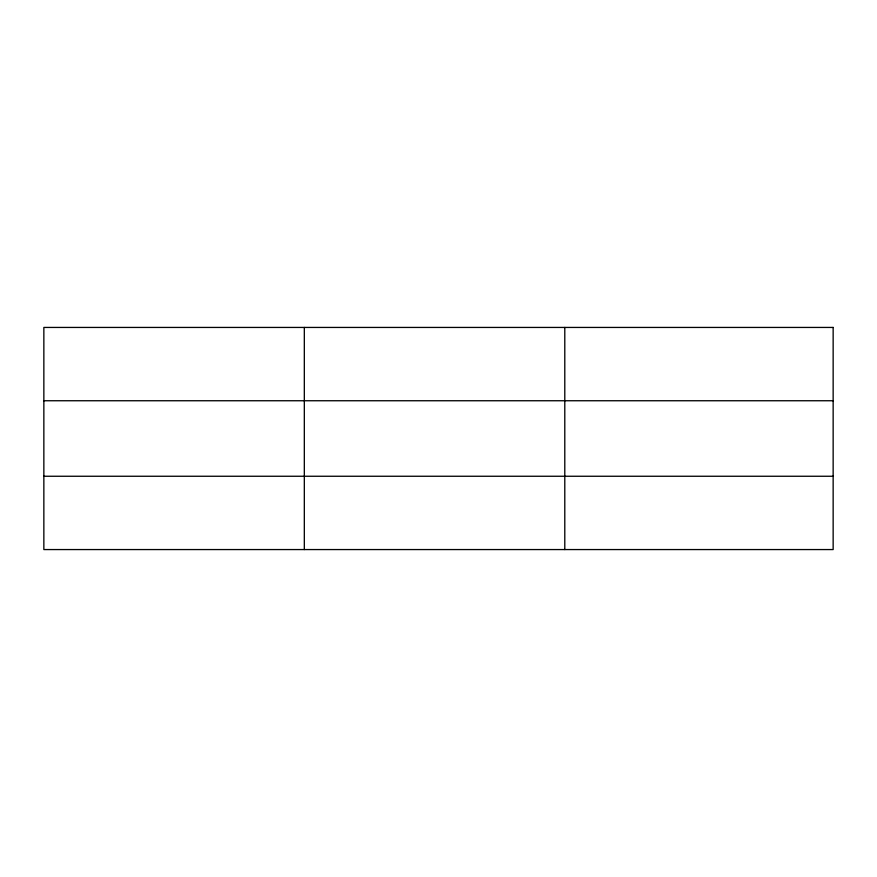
<?xml version="1.0" encoding="UTF-8"?>
<svg xmlns="http://www.w3.org/2000/svg" width="877" height="877" viewBox="0 0 877 877"><rect width="100%" height="100%" fill="white"/><g stroke="black" fill="none" stroke-linecap="round" stroke-linejoin="round"><path stroke-width="1.32" d="M304.319 327.439L304.319 549.561M564.788 327.439L564.788 549.561M43.85 400.745L833.15 400.745M43.85 476.255L833.15 476.255M833.15 327.439L833.15 549.561L43.85 549.561L43.85 327.439L833.15 327.439"/></g></svg>
